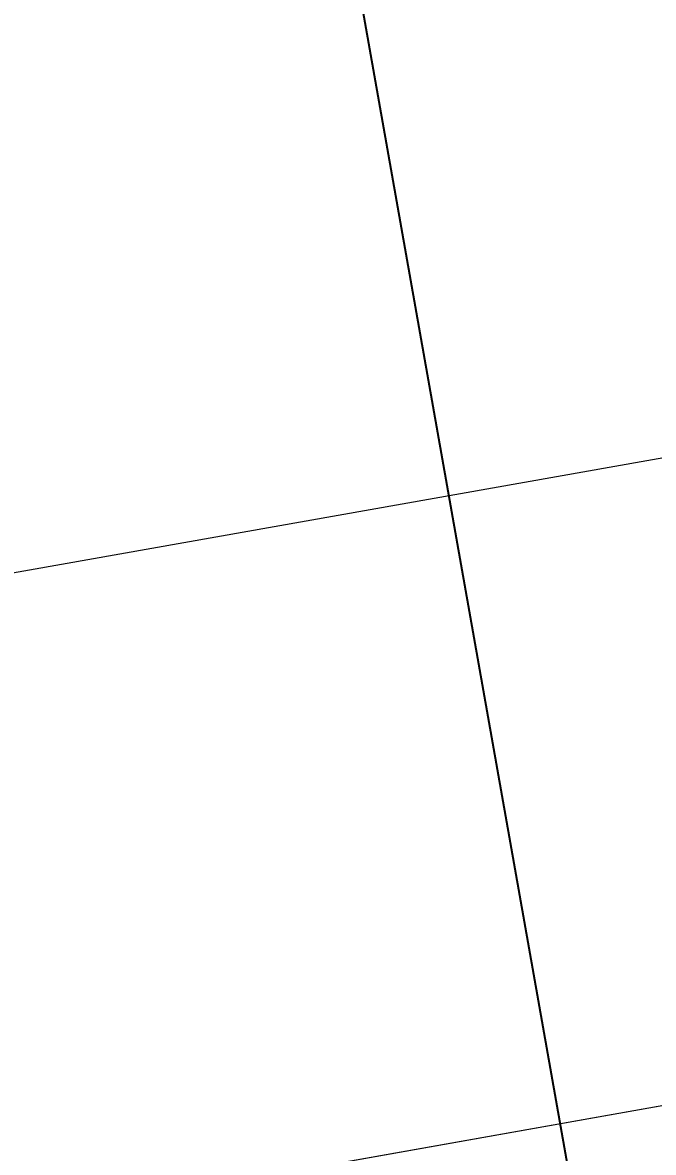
# Model space of a CAD drawing. Header units: millimetres. Extents: x 0 to 8967983, y -224399 to 13801.
# Drawn here: x 69211.58 to 69215.56, y -193730.43 to -193723.29 of the extents above; entities that cross this region are included whole.
import ezdxf
from ezdxf import colors
from ezdxf.entities.mleader import LeaderData, LeaderLine
from ezdxf.math import Vec2, Vec3

# ---------------------------------------------------------------- set-up
doc = ezdxf.new("R2010")
doc.units = ezdxf.units.MM
doc.header["$LTSCALE"] = 10
doc.layers.add('АР_Перегородки витражные', color=152, linetype='Continuous', lineweight=13)
doc.layers.add('Архитектура', color=251, linetype='Continuous')
doc.layers.get('0').off()
doc.layers.get('0').freeze()
doc.styles.add('ISOCPEUR', font='isocpeur.TTF', dxfattribs={"width": 0.7})

# ---------------------------------------------------------------- blocks, each defined once
blk = doc.blocks.new('_DOTSMALL')
at = {"color": 0, "linetype": 'ByBlock', "const_width": 0.5}
blk.add_lwpolyline([(-0.0625, 0, 1), (0.0625, 0, 1)], format="xyb", close=True, dxfattribs=at)
blk = doc.blocks.new('стойка витр.')
at = {"lineweight": 0, "ltscale": 100, "transparency": 33554687}
blk.add_lwpolyline([(-3.9536, -35.6512), (88.6152, -0.5483), (89.1814, 0.7095), (67.1847, 58.7163), (65.9269, 59.2824), (-26.6419, 24.1795)], dxfattribs=at)
blk.add_lwpolyline([(63.8118, 56.2637), (85.0735, 0.1949), (10.6309, -28.0344), (-10.6309, 28.0344)], close=True, dxfattribs=at)
blk = doc.blocks.new('A$Cf7573d2c')
at = {"color": 5, "lineweight": 0, "ltscale": 100, "transparency": 33554687}
blk.add_lwpolyline([(63.6511, -69.9274), (44.6751, 27.238), (43.5309, 28.0084), (-17.3563, 16.1173), (-18.1266, 14.9731), (0.8494, -82.1923)], dxfattribs=at)
blk.add_lwpolyline([(-15.5082, 12.3788), (43.3447, 23.8726), (58.605, -54.2666), (-0.2479, -65.7603)], close=True, dxfattribs=at)
at = {"layer": 'АР_Перегородки витражные', "rotation": 80.28340479355269}
blk.add_blockref('стойка витр.', (29.1786, -60.0134), dxfattribs=at)
blk = doc.blocks.new('A$Cec9b444d')
at = {"color": 241, "ltscale": 100, "true_color": 0xf7abae, "rotation": 359}
blk.add_blockref('A$Cf7573d2c', (-2406.3429, -6569.6697), dxfattribs=at)

msp = doc.modelspace()

# ---------------------------------------------------------------- linework, layer by layer
at = {"layer": 'Архитектура', "lineweight": 25, "transparency": 33554684}
msp.add_lwpolyline([(69293.3658, -193805.9063), (69276.0884, -193708.4245), (69274.9578, -193707.6343), (69213.8724, -193718.4609), (69213.0822, -193719.5916), (69230.3596, -193817.0733)], dxfattribs=at)
msp.add_lwpolyline([(69293.3658, -193805.9063), (69276.0884, -193708.4245), (69274.9578, -193707.6343), (69213.8724, -193718.4609), (69213.0822, -193719.5916), (69230.3596, -193817.0733)], dxfattribs=at)
msp.add_lwpolyline([(69293.3658, -193805.9063), (69276.0884, -193708.4245), (69274.9578, -193707.6343), (69213.8724, -193718.4609), (69213.0822, -193719.5916), (69230.3596, -193817.0733)], dxfattribs=at)
msp.add_lwpolyline([(69293.3658, -193805.9063), (69276.0884, -193708.4245), (69274.9578, -193707.6343), (69213.8724, -193718.4609), (69213.0822, -193719.5916), (69230.3596, -193817.0733)], dxfattribs=at)
msp.add_lwpolyline([(69293.3658, -193805.9063), (69276.0884, -193708.4245), (69274.9578, -193707.6343), (69213.8724, -193718.4609), (69213.0822, -193719.5916), (69230.3596, -193817.0733)], dxfattribs=at)
msp.add_lwpolyline([(69293.3658, -193805.9063), (69276.0884, -193708.4245), (69274.9578, -193707.6343), (69213.8724, -193718.4609), (69213.0822, -193719.5916), (69230.3596, -193817.0733)], dxfattribs=at)
msp.add_lwpolyline([(69293.3658, -193805.9063), (69276.0884, -193708.4245), (69274.9578, -193707.6343), (69213.8724, -193718.4609), (69213.0822, -193719.5916), (69230.3596, -193817.0733)], dxfattribs=at)
msp.add_lwpolyline([(69293.3658, -193805.9063), (69276.0884, -193708.4245), (69274.9578, -193707.6343), (69213.8724, -193718.4609), (69213.0822, -193719.5916), (69230.3596, -193817.0733)], dxfattribs=at)
msp.add_lwpolyline([(69293.3658, -193805.9063), (69276.0884, -193708.4245), (69274.9578, -193707.6343), (69213.8724, -193718.4609), (69213.0822, -193719.5916), (69230.3596, -193817.0733)], dxfattribs=at)
msp.add_lwpolyline([(69293.3658, -193805.9063), (69276.0884, -193708.4245), (69274.9578, -193707.6343), (69213.8724, -193718.4609), (69213.0822, -193719.5916), (69230.3596, -193817.0733)], dxfattribs=at)
msp.add_lwpolyline([(69293.3658, -193805.9063), (69276.0884, -193708.4245), (69274.9578, -193707.6343), (69213.8724, -193718.4609), (69213.0822, -193719.5916), (69230.3596, -193817.0733)], dxfattribs=at)
msp.add_lwpolyline([(69293.3658, -193805.9063), (69276.0884, -193708.4245), (69274.9578, -193707.6343), (69213.8724, -193718.4609), (69213.0822, -193719.5916), (69230.3596, -193817.0733)], dxfattribs=at)
msp.add_lwpolyline([(69293.3658, -193805.9063), (69276.0884, -193708.4245), (69274.9578, -193707.6343), (69213.8724, -193718.4609), (69213.0822, -193719.5916), (69230.3596, -193817.0733)], dxfattribs=at)
msp.add_lwpolyline([(69293.3658, -193805.9063), (69276.0884, -193708.4245), (69274.9578, -193707.6343), (69213.8724, -193718.4609), (69213.0822, -193719.5916), (69230.3596, -193817.0733)], dxfattribs=at)
msp.add_lwpolyline([(69293.3658, -193805.9063), (69276.0884, -193708.4245), (69274.9578, -193707.6343), (69213.8724, -193718.4609), (69213.0822, -193719.5916), (69230.3596, -193817.0733)], dxfattribs=at)
msp.add_lwpolyline([(69293.3658, -193805.9063), (69276.0884, -193708.4245), (69274.9578, -193707.6343), (69213.8724, -193718.4609), (69213.0822, -193719.5916), (69230.3596, -193817.0733)], dxfattribs=at)
msp.add_lwpolyline([(69293.3658, -193805.9063), (69276.0884, -193708.4245), (69274.9578, -193707.6343), (69213.8724, -193718.4609), (69213.0822, -193719.5916), (69230.3596, -193817.0733)], dxfattribs=at)
msp.add_lwpolyline([(69293.3658, -193805.9063), (69276.0884, -193708.4245), (69274.9578, -193707.6343), (69213.8724, -193718.4609), (69213.0822, -193719.5916), (69230.3596, -193817.0733)], dxfattribs=at)
msp.add_lwpolyline([(69293.3658, -193805.9063), (69276.0884, -193708.4245), (69274.9578, -193707.6343), (69213.8724, -193718.4609), (69213.0822, -193719.5916), (69230.3596, -193817.0733)], dxfattribs=at)
msp.add_lwpolyline([(69293.3658, -193805.9063), (69276.0884, -193708.4245), (69274.9578, -193707.6343), (69213.8724, -193718.4609), (69213.0822, -193719.5916), (69230.3596, -193817.0733)], dxfattribs=at)
msp.add_lwpolyline([(69293.3658, -193805.9063), (69276.0884, -193708.4245), (69274.9578, -193707.6343), (69213.8724, -193718.4609), (69213.0822, -193719.5916), (69230.3596, -193817.0733)], dxfattribs=at)
msp.add_lwpolyline([(69293.3658, -193805.9063), (69276.0884, -193708.4245), (69274.9578, -193707.6343), (69213.8724, -193718.4609), (69213.0822, -193719.5916), (69230.3596, -193817.0733)], dxfattribs=at)
msp.add_lwpolyline([(69293.3658, -193805.9063), (69276.0884, -193708.4245), (69274.9578, -193707.6343), (69213.8724, -193718.4609), (69213.0822, -193719.5916), (69230.3596, -193817.0733)], dxfattribs=at)
msp.add_lwpolyline([(69293.3658, -193805.9063), (69276.0884, -193708.4245), (69274.9578, -193707.6343), (69213.8724, -193718.4609), (69213.0822, -193719.5916), (69230.3596, -193817.0733)], dxfattribs=at)
msp.add_lwpolyline([(69293.3658, -193805.9063), (69276.0884, -193708.4245), (69274.9578, -193707.6343), (69213.8724, -193718.4609), (69213.0822, -193719.5916), (69230.3596, -193817.0733)], dxfattribs=at)
msp.add_lwpolyline([(69293.3658, -193805.9063), (69276.0884, -193708.4245), (69274.9578, -193707.6343), (69213.8724, -193718.4609), (69213.0822, -193719.5916), (69230.3596, -193817.0733)], dxfattribs=at)
msp.add_lwpolyline([(69293.3658, -193805.9063), (69276.0884, -193708.4245), (69274.9578, -193707.6343), (69213.8724, -193718.4609), (69213.0822, -193719.5916), (69230.3596, -193817.0733)], dxfattribs=at)
msp.add_lwpolyline([(69293.3658, -193805.9063), (69276.0884, -193708.4245), (69274.9578, -193707.6343), (69213.8724, -193718.4609), (69213.0822, -193719.5916), (69230.3596, -193817.0733)], dxfattribs=at)
msp.add_lwpolyline([(69293.3658, -193805.9063), (69276.0884, -193708.4245), (69274.9578, -193707.6343), (69213.8724, -193718.4609), (69213.0822, -193719.5916), (69230.3596, -193817.0733)], dxfattribs=at)
msp.add_lwpolyline([(69293.3658, -193805.9063), (69276.0884, -193708.4245), (69274.9578, -193707.6343), (69213.8724, -193718.4609), (69213.0822, -193719.5916), (69230.3596, -193817.0733)], dxfattribs=at)
msp.add_lwpolyline([(69293.3658, -193805.9063), (69276.0884, -193708.4245), (69274.9578, -193707.6343), (69213.8724, -193718.4609), (69213.0822, -193719.5916), (69230.3596, -193817.0733)], dxfattribs=at)
msp.add_lwpolyline([(69293.3658, -193805.9063), (69276.0884, -193708.4245), (69274.9578, -193707.6343), (69213.8724, -193718.4609), (69213.0822, -193719.5916), (69230.3596, -193817.0733)], dxfattribs=at)
msp.add_lwpolyline([(69293.3658, -193805.9063), (69276.0884, -193708.4245), (69274.9578, -193707.6343), (69213.8724, -193718.4609), (69213.0822, -193719.5916), (69230.3596, -193817.0733)], dxfattribs=at)
msp.add_lwpolyline([(69293.3658, -193805.9063), (69276.0884, -193708.4245), (69274.9578, -193707.6343), (69213.8724, -193718.4609), (69213.0822, -193719.5916), (69230.3596, -193817.0733)], dxfattribs=at)
msp.add_lwpolyline([(69293.3658, -193805.9063), (69276.0884, -193708.4245), (69274.9578, -193707.6343), (69213.8724, -193718.4609), (69213.0822, -193719.5916), (69230.3596, -193817.0733)], dxfattribs=at)
msp.add_lwpolyline([(69293.3658, -193805.9063), (69276.0884, -193708.4245), (69274.9578, -193707.6343), (69213.8724, -193718.4609), (69213.0822, -193719.5916), (69230.3596, -193817.0733)], dxfattribs=at)
msp.add_lwpolyline([(69293.3658, -193805.9063), (69276.0884, -193708.4245), (69274.9578, -193707.6343), (69213.8724, -193718.4609), (69213.0822, -193719.5916), (69230.3596, -193817.0733)], dxfattribs=at)
msp.add_lwpolyline([(69293.3658, -193805.9063), (69276.0884, -193708.4245), (69274.9578, -193707.6343), (69213.8724, -193718.4609), (69213.0822, -193719.5916), (69230.3596, -193817.0733)], dxfattribs=at)
msp.add_lwpolyline([(69293.3658, -193805.9063), (69276.0884, -193708.4245), (69274.9578, -193707.6343), (69213.8724, -193718.4609), (69213.0822, -193719.5916), (69230.3596, -193817.0733)], dxfattribs=at)
msp.add_lwpolyline([(69293.3658, -193805.9063), (69276.0884, -193708.4245), (69274.9578, -193707.6343), (69213.8724, -193718.4609), (69213.0822, -193719.5916), (69230.3596, -193817.0733)], dxfattribs=at)
msp.add_lwpolyline([(69293.3658, -193805.9063), (69276.0884, -193708.4245), (69274.9578, -193707.6343), (69213.8724, -193718.4609), (69213.0822, -193719.5916), (69230.3596, -193817.0733)], dxfattribs=at)
msp.add_lwpolyline([(69293.3658, -193805.9063), (69276.0884, -193708.4245), (69274.9578, -193707.6343), (69213.8724, -193718.4609), (69213.0822, -193719.5916), (69230.3596, -193817.0733)], dxfattribs=at)
msp.add_lwpolyline([(69293.3658, -193805.9063), (69276.0884, -193708.4245), (69274.9578, -193707.6343), (69213.8724, -193718.4609), (69213.0822, -193719.5916), (69230.3596, -193817.0733)], dxfattribs=at)
msp.add_lwpolyline([(69293.3658, -193805.9063), (69276.0884, -193708.4245), (69274.9578, -193707.6343), (69213.8724, -193718.4609), (69213.0822, -193719.5916), (69230.3596, -193817.0733)], dxfattribs=at)
msp.add_lwpolyline([(69293.3658, -193805.9063), (69276.0884, -193708.4245), (69274.9578, -193707.6343), (69213.8724, -193718.4609), (69213.0822, -193719.5916), (69230.3596, -193817.0733)], dxfattribs=at)
msp.add_lwpolyline([(69293.3658, -193805.9063), (69276.0884, -193708.4245), (69274.9578, -193707.6343), (69213.8724, -193718.4609), (69213.0822, -193719.5916), (69230.3596, -193817.0733)], dxfattribs=at)
msp.add_lwpolyline([(69293.3658, -193805.9063), (69276.0884, -193708.4245), (69274.9578, -193707.6343), (69213.8724, -193718.4609), (69213.0822, -193719.5916), (69230.3596, -193817.0733)], dxfattribs=at)
msp.add_lwpolyline([(69293.3658, -193805.9063), (69276.0884, -193708.4245), (69274.9578, -193707.6343), (69213.8724, -193718.4609), (69213.0822, -193719.5916), (69230.3596, -193817.0733)], dxfattribs=at)
msp.add_lwpolyline([(69293.3658, -193805.9063), (69276.0884, -193708.4245), (69274.9578, -193707.6343), (69213.8724, -193718.4609), (69213.0822, -193719.5916), (69230.3596, -193817.0733)], dxfattribs=at)
msp.add_lwpolyline([(69293.3658, -193805.9063), (69276.0884, -193708.4245), (69274.9578, -193707.6343), (69213.8724, -193718.4609), (69213.0822, -193719.5916), (69230.3596, -193817.0733)], dxfattribs=at)
msp.add_lwpolyline([(69293.3658, -193805.9063), (69276.0884, -193708.4245), (69274.9578, -193707.6343), (69213.8724, -193718.4609), (69213.0822, -193719.5916), (69230.3596, -193817.0733)], dxfattribs=at)
msp.add_lwpolyline([(69293.3658, -193805.9063), (69276.0884, -193708.4245), (69274.9578, -193707.6343), (69213.8724, -193718.4609), (69213.0822, -193719.5916), (69230.3596, -193817.0733)], dxfattribs=at)
msp.add_lwpolyline([(69293.3658, -193805.9063), (69276.0884, -193708.4245), (69274.9578, -193707.6343), (69213.8724, -193718.4609), (69213.0822, -193719.5916), (69230.3596, -193817.0733)], dxfattribs=at)
msp.add_lwpolyline([(69293.3658, -193805.9063), (69276.0884, -193708.4245), (69274.9578, -193707.6343), (69213.8724, -193718.4609), (69213.0822, -193719.5916), (69230.3596, -193817.0733)], dxfattribs=at)
msp.add_lwpolyline([(69293.3658, -193805.9063), (69276.0884, -193708.4245), (69274.9578, -193707.6343), (69213.8724, -193718.4609), (69213.0822, -193719.5916), (69230.3596, -193817.0733)], dxfattribs=at)
msp.add_lwpolyline([(69293.3658, -193805.9063), (69276.0884, -193708.4245), (69274.9578, -193707.6343), (69213.8724, -193718.4609), (69213.0822, -193719.5916), (69230.3596, -193817.0733)], dxfattribs=at)
msp.add_lwpolyline([(69293.3658, -193805.9063), (69276.0884, -193708.4245), (69274.9578, -193707.6343), (69213.8724, -193718.4609), (69213.0822, -193719.5916), (69230.3596, -193817.0733)], dxfattribs=at)
msp.add_lwpolyline([(69293.3658, -193805.9063), (69276.0884, -193708.4245), (69274.9578, -193707.6343), (69213.8724, -193718.4609), (69213.0822, -193719.5916), (69230.3596, -193817.0733)], dxfattribs=at)
msp.add_lwpolyline([(69293.3658, -193805.9063), (69276.0884, -193708.4245), (69274.9578, -193707.6343), (69213.8724, -193718.4609), (69213.0822, -193719.5916), (69230.3596, -193817.0733)], dxfattribs=at)
msp.add_lwpolyline([(69293.3658, -193805.9063), (69276.0884, -193708.4245), (69274.9578, -193707.6343), (69213.8724, -193718.4609), (69213.0822, -193719.5916), (69230.3596, -193817.0733)], dxfattribs=at)
msp.add_lwpolyline([(69293.3658, -193805.9063), (69276.0884, -193708.4245), (69274.9578, -193707.6343), (69213.8724, -193718.4609), (69213.0822, -193719.5916), (69230.3596, -193817.0733)], dxfattribs=at)
msp.add_lwpolyline([(69293.3658, -193805.9063), (69276.0884, -193708.4245), (69274.9578, -193707.6343), (69213.8724, -193718.4609), (69213.0822, -193719.5916), (69230.3596, -193817.0733)], dxfattribs=at)
msp.add_lwpolyline([(69293.3658, -193805.9063), (69276.0884, -193708.4245), (69274.9578, -193707.6343), (69213.8724, -193718.4609), (69213.0822, -193719.5916), (69230.3596, -193817.0733)], dxfattribs=at)
msp.add_lwpolyline([(69293.3658, -193805.9063), (69276.0884, -193708.4245), (69274.9578, -193707.6343), (69213.8724, -193718.4609), (69213.0822, -193719.5916), (69230.3596, -193817.0733)], dxfattribs=at)
msp.add_lwpolyline([(69293.3658, -193805.9063), (69276.0884, -193708.4245), (69274.9578, -193707.6343), (69213.8724, -193718.4609), (69213.0822, -193719.5916), (69230.3596, -193817.0733)], dxfattribs=at)
msp.add_lwpolyline([(69293.3658, -193805.9063), (69276.0884, -193708.4245), (69274.9578, -193707.6343), (69213.8724, -193718.4609), (69213.0822, -193719.5916), (69230.3596, -193817.0733)], dxfattribs=at)
msp.add_lwpolyline([(69293.3658, -193805.9063), (69276.0884, -193708.4245), (69274.9578, -193707.6343), (69213.8724, -193718.4609), (69213.0822, -193719.5916), (69230.3596, -193817.0733)], dxfattribs=at)
msp.add_lwpolyline([(69293.3658, -193805.9063), (69276.0884, -193708.4245), (69274.9578, -193707.6343), (69213.8724, -193718.4609), (69213.0822, -193719.5916), (69230.3596, -193817.0733)], dxfattribs=at)
msp.add_lwpolyline([(69293.3658, -193805.9063), (69276.0884, -193708.4245), (69274.9578, -193707.6343), (69213.8724, -193718.4609), (69213.0822, -193719.5916), (69230.3596, -193817.0733)], dxfattribs=at)
msp.add_lwpolyline([(69293.3658, -193805.9063), (69276.0884, -193708.4245), (69274.9578, -193707.6343), (69213.8724, -193718.4609), (69213.0822, -193719.5916), (69230.3596, -193817.0733)], dxfattribs=at)
msp.add_lwpolyline([(69293.3658, -193805.9063), (69276.0884, -193708.4245), (69274.9578, -193707.6343), (69213.8724, -193718.4609), (69213.0822, -193719.5916), (69230.3596, -193817.0733)], dxfattribs=at)
msp.add_lwpolyline([(69293.3658, -193805.9063), (69276.0884, -193708.4245), (69274.9578, -193707.6343), (69213.8724, -193718.4609), (69213.0822, -193719.5916), (69230.3596, -193817.0733)], dxfattribs=at)
msp.add_lwpolyline([(69293.3658, -193805.9063), (69276.0884, -193708.4245), (69274.9578, -193707.6343), (69213.8724, -193718.4609), (69213.0822, -193719.5916), (69230.3596, -193817.0733)], dxfattribs=at)
msp.add_lwpolyline([(69293.3658, -193805.9063), (69276.0884, -193708.4245), (69274.9578, -193707.6343), (69213.8724, -193718.4609), (69213.0822, -193719.5916), (69230.3596, -193817.0733)], dxfattribs=at)
msp.add_lwpolyline([(69293.3658, -193805.9063), (69276.0884, -193708.4245), (69274.9578, -193707.6343), (69213.8724, -193718.4609), (69213.0822, -193719.5916), (69230.3596, -193817.0733)], dxfattribs=at)
msp.add_lwpolyline([(69293.3658, -193805.9063), (69276.0884, -193708.4245), (69274.9578, -193707.6343), (69213.8724, -193718.4609), (69213.0822, -193719.5916), (69230.3596, -193817.0733)], dxfattribs=at)
msp.add_lwpolyline([(69293.3658, -193805.9063), (69276.0884, -193708.4245), (69274.9578, -193707.6343), (69213.8724, -193718.4609), (69213.0822, -193719.5916), (69230.3596, -193817.0733)], dxfattribs=at)
msp.add_lwpolyline([(69293.3658, -193805.9063), (69276.0884, -193708.4245), (69274.9578, -193707.6343), (69213.8724, -193718.4609), (69213.0822, -193719.5916), (69230.3596, -193817.0733)], dxfattribs=at)
msp.add_lwpolyline([(69293.3658, -193805.9063), (69276.0884, -193708.4245), (69274.9578, -193707.6343), (69213.8724, -193718.4609), (69213.0822, -193719.5916), (69230.3596, -193817.0733)], dxfattribs=at)
msp.add_lwpolyline([(69293.3658, -193805.9063), (69276.0884, -193708.4245), (69274.9578, -193707.6343), (69213.8724, -193718.4609), (69213.0822, -193719.5916), (69230.3596, -193817.0733)], dxfattribs=at)
msp.add_lwpolyline([(69293.3658, -193805.9063), (69276.0884, -193708.4245), (69274.9578, -193707.6343), (69213.8724, -193718.4609), (69213.0822, -193719.5916), (69230.3596, -193817.0733)], dxfattribs=at)
msp.add_lwpolyline([(69293.3658, -193805.9063), (69276.0884, -193708.4245), (69274.9578, -193707.6343), (69213.8724, -193718.4609), (69213.0822, -193719.5916), (69230.3596, -193817.0733)], dxfattribs=at)
msp.add_lwpolyline([(69293.3658, -193805.9063), (69276.0884, -193708.4245), (69274.9578, -193707.6343), (69213.8724, -193718.4609), (69213.0822, -193719.5916), (69230.3596, -193817.0733)], dxfattribs=at)
msp.add_lwpolyline([(69293.3658, -193805.9063), (69276.0884, -193708.4245), (69274.9578, -193707.6343), (69213.8724, -193718.4609), (69213.0822, -193719.5916), (69230.3596, -193817.0733)], dxfattribs=at)
msp.add_lwpolyline([(69293.3658, -193805.9063), (69276.0884, -193708.4245), (69274.9578, -193707.6343), (69213.8724, -193718.4609), (69213.0822, -193719.5916), (69230.3596, -193817.0733)], dxfattribs=at)
msp.add_lwpolyline([(69293.3658, -193805.9063), (69276.0884, -193708.4245), (69274.9578, -193707.6343), (69213.8724, -193718.4609), (69213.0822, -193719.5916), (69230.3596, -193817.0733)], dxfattribs=at)
msp.add_lwpolyline([(69293.3658, -193805.9063), (69276.0884, -193708.4245), (69274.9578, -193707.6343), (69213.8724, -193718.4609), (69213.0822, -193719.5916), (69230.3596, -193817.0733)], dxfattribs=at)
msp.add_lwpolyline([(69293.3658, -193805.9063), (69276.0884, -193708.4245), (69274.9578, -193707.6343), (69213.8724, -193718.4609), (69213.0822, -193719.5916), (69230.3596, -193817.0733)], dxfattribs=at)
msp.add_lwpolyline([(69293.3658, -193805.9063), (69276.0884, -193708.4245), (69274.9578, -193707.6343), (69213.8724, -193718.4609), (69213.0822, -193719.5916), (69230.3596, -193817.0733)], dxfattribs=at)
msp.add_lwpolyline([(69293.3658, -193805.9063), (69276.0884, -193708.4245), (69274.9578, -193707.6343), (69213.8724, -193718.4609), (69213.0822, -193719.5916), (69230.3596, -193817.0733)], dxfattribs=at)
msp.add_lwpolyline([(69293.3658, -193805.9063), (69276.0884, -193708.4245), (69274.9578, -193707.6343), (69213.8724, -193718.4609), (69213.0822, -193719.5916), (69230.3596, -193817.0733)], dxfattribs=at)
msp.add_lwpolyline([(69293.3658, -193805.9063), (69276.0884, -193708.4245), (69274.9578, -193707.6343), (69213.8724, -193718.4609), (69213.0822, -193719.5916), (69230.3596, -193817.0733)], dxfattribs=at)
msp.add_lwpolyline([(69293.3658, -193805.9063), (69276.0884, -193708.4245), (69274.9578, -193707.6343), (69213.8724, -193718.4609), (69213.0822, -193719.5916), (69230.3596, -193817.0733)], dxfattribs=at)
msp.add_lwpolyline([(69293.3658, -193805.9063), (69276.0884, -193708.4245), (69274.9578, -193707.6343), (69213.8724, -193718.4609), (69213.0822, -193719.5916), (69230.3596, -193817.0733)], dxfattribs=at)
msp.add_lwpolyline([(69293.3658, -193805.9063), (69276.0884, -193708.4245), (69274.9578, -193707.6343), (69213.8724, -193718.4609), (69213.0822, -193719.5916), (69230.3596, -193817.0733)], dxfattribs=at)
msp.add_lwpolyline([(69293.3658, -193805.9063), (69276.0884, -193708.4245), (69274.9578, -193707.6343), (69213.8724, -193718.4609), (69213.0822, -193719.5916), (69230.3596, -193817.0733)], dxfattribs=at)
msp.add_lwpolyline([(69293.3658, -193805.9063), (69276.0884, -193708.4245), (69274.9578, -193707.6343), (69213.8724, -193718.4609), (69213.0822, -193719.5916), (69230.3596, -193817.0733)], dxfattribs=at)
msp.add_lwpolyline([(69293.3658, -193805.9063), (69276.0884, -193708.4245), (69274.9578, -193707.6343), (69213.8724, -193718.4609), (69213.0822, -193719.5916), (69230.3596, -193817.0733)], dxfattribs=at)
msp.add_lwpolyline([(69293.3658, -193805.9063), (69276.0884, -193708.4245), (69274.9578, -193707.6343), (69213.8724, -193718.4609), (69213.0822, -193719.5916), (69230.3596, -193817.0733)], dxfattribs=at)
msp.add_lwpolyline([(69293.3658, -193805.9063), (69276.0884, -193708.4245), (69274.9578, -193707.6343), (69213.8724, -193718.4609), (69213.0822, -193719.5916), (69230.3596, -193817.0733)], dxfattribs=at)
msp.add_lwpolyline([(69293.3658, -193805.9063), (69276.0884, -193708.4245), (69274.9578, -193707.6343), (69213.8724, -193718.4609), (69213.0822, -193719.5916), (69230.3596, -193817.0733)], dxfattribs=at)
msp.add_lwpolyline([(69293.3658, -193805.9063), (69276.0884, -193708.4245), (69274.9578, -193707.6343), (69213.8724, -193718.4609), (69213.0822, -193719.5916), (69230.3596, -193817.0733)], dxfattribs=at)
msp.add_lwpolyline([(69293.3658, -193805.9063), (69276.0884, -193708.4245), (69274.9578, -193707.6343), (69213.8724, -193718.4609), (69213.0822, -193719.5916), (69230.3596, -193817.0733)], dxfattribs=at)
msp.add_lwpolyline([(69293.3658, -193805.9063), (69276.0884, -193708.4245), (69274.9578, -193707.6343), (69213.8724, -193718.4609), (69213.0822, -193719.5916), (69230.3596, -193817.0733)], dxfattribs=at)
msp.add_lwpolyline([(69293.3658, -193805.9063), (69276.0884, -193708.4245), (69274.9578, -193707.6343), (69213.8724, -193718.4609), (69213.0822, -193719.5916), (69230.3596, -193817.0733)], dxfattribs=at)
msp.add_lwpolyline([(69293.3658, -193805.9063), (69276.0884, -193708.4245), (69274.9578, -193707.6343), (69213.8724, -193718.4609), (69213.0822, -193719.5916), (69230.3596, -193817.0733)], dxfattribs=at)
msp.add_lwpolyline([(69293.3658, -193805.9063), (69276.0884, -193708.4245), (69274.9578, -193707.6343), (69213.8724, -193718.4609), (69213.0822, -193719.5916), (69230.3596, -193817.0733)], dxfattribs=at)
msp.add_lwpolyline([(69293.3658, -193805.9063), (69276.0884, -193708.4245), (69274.9578, -193707.6343), (69213.8724, -193718.4609), (69213.0822, -193719.5916), (69230.3596, -193817.0733)], dxfattribs=at)
msp.add_lwpolyline([(69293.3658, -193805.9063), (69276.0884, -193708.4245), (69274.9578, -193707.6343), (69213.8724, -193718.4609), (69213.0822, -193719.5916), (69230.3596, -193817.0733)], dxfattribs=at)
msp.add_lwpolyline([(69293.3658, -193805.9063), (69276.0884, -193708.4245), (69274.9578, -193707.6343), (69213.8724, -193718.4609), (69213.0822, -193719.5916), (69230.3596, -193817.0733)], dxfattribs=at)
msp.add_lwpolyline([(69293.3658, -193805.9063), (69276.0884, -193708.4245), (69274.9578, -193707.6343), (69213.8724, -193718.4609), (69213.0822, -193719.5916), (69230.3596, -193817.0733)], dxfattribs=at)
msp.add_lwpolyline([(69293.3658, -193805.9063), (69276.0884, -193708.4245), (69274.9578, -193707.6343), (69213.8724, -193718.4609), (69213.0822, -193719.5916), (69230.3596, -193817.0733)], dxfattribs=at)
msp.add_lwpolyline([(69293.3658, -193805.9063), (69276.0884, -193708.4245), (69274.9578, -193707.6343), (69213.8724, -193718.4609), (69213.0822, -193719.5916), (69230.3596, -193817.0733)], dxfattribs=at)
msp.add_lwpolyline([(69293.3658, -193805.9063), (69276.0884, -193708.4245), (69274.9578, -193707.6343), (69213.8724, -193718.4609), (69213.0822, -193719.5916), (69230.3596, -193817.0733)], dxfattribs=at)
msp.add_lwpolyline([(69293.3658, -193805.9063), (69276.0884, -193708.4245), (69274.9578, -193707.6343), (69213.8724, -193718.4609), (69213.0822, -193719.5916), (69230.3596, -193817.0733)], dxfattribs=at)
msp.add_lwpolyline([(69293.3658, -193805.9063), (69276.0884, -193708.4245), (69274.9578, -193707.6343), (69213.8724, -193718.4609), (69213.0822, -193719.5916), (69230.3596, -193817.0733)], dxfattribs=at)
msp.add_lwpolyline([(69293.3658, -193805.9063), (69276.0884, -193708.4245), (69274.9578, -193707.6343), (69213.8724, -193718.4609), (69213.0822, -193719.5916), (69230.3596, -193817.0733)], dxfattribs=at)
msp.add_lwpolyline([(69293.3658, -193805.9063), (69276.0884, -193708.4245), (69274.9578, -193707.6343), (69213.8724, -193718.4609), (69213.0822, -193719.5916), (69230.3596, -193817.0733)], dxfattribs=at)
msp.add_lwpolyline([(69293.3658, -193805.9063), (69276.0884, -193708.4245), (69274.9578, -193707.6343), (69213.8724, -193718.4609), (69213.0822, -193719.5916), (69230.3596, -193817.0733)], dxfattribs=at)
msp.add_lwpolyline([(69293.3658, -193805.9063), (69276.0884, -193708.4245), (69274.9578, -193707.6343), (69213.8724, -193718.4609), (69213.0822, -193719.5916), (69230.3596, -193817.0733)], dxfattribs=at)
msp.add_lwpolyline([(69293.3658, -193805.9063), (69276.0884, -193708.4245), (69274.9578, -193707.6343), (69213.8724, -193718.4609), (69213.0822, -193719.5916), (69230.3596, -193817.0733)], dxfattribs=at)
msp.add_lwpolyline([(69293.3658, -193805.9063), (69276.0884, -193708.4245), (69274.9578, -193707.6343), (69213.8724, -193718.4609), (69213.0822, -193719.5916), (69230.3596, -193817.0733)], dxfattribs=at)
msp.add_lwpolyline([(69293.3658, -193805.9063), (69276.0884, -193708.4245), (69274.9578, -193707.6343), (69213.8724, -193718.4609), (69213.0822, -193719.5916), (69230.3596, -193817.0733)], dxfattribs=at)
msp.add_lwpolyline([(69293.3658, -193805.9063), (69276.0884, -193708.4245), (69274.9578, -193707.6343), (69213.8724, -193718.4609), (69213.0822, -193719.5916), (69230.3596, -193817.0733)], dxfattribs=at)
msp.add_lwpolyline([(69293.3658, -193805.9063), (69276.0884, -193708.4245), (69274.9578, -193707.6343), (69213.8724, -193718.4609), (69213.0822, -193719.5916), (69230.3596, -193817.0733)], dxfattribs=at)
msp.add_lwpolyline([(69293.3658, -193805.9063), (69276.0884, -193708.4245), (69274.9578, -193707.6343), (69213.8724, -193718.4609), (69213.0822, -193719.5916), (69230.3596, -193817.0733)], dxfattribs=at)
msp.add_lwpolyline([(69293.3658, -193805.9063), (69276.0884, -193708.4245), (69274.9578, -193707.6343), (69213.8724, -193718.4609), (69213.0822, -193719.5916), (69230.3596, -193817.0733)], dxfattribs=at)
msp.add_lwpolyline([(69293.3658, -193805.9063), (69276.0884, -193708.4245), (69274.9578, -193707.6343), (69213.8724, -193718.4609), (69213.0822, -193719.5916), (69230.3596, -193817.0733)], dxfattribs=at)
msp.add_lwpolyline([(69293.3658, -193805.9063), (69276.0884, -193708.4245), (69274.9578, -193707.6343), (69213.8724, -193718.4609), (69213.0822, -193719.5916), (69230.3596, -193817.0733)], dxfattribs=at)
msp.add_lwpolyline([(69293.3658, -193805.9063), (69276.0884, -193708.4245), (69274.9578, -193707.6343), (69213.8724, -193718.4609), (69213.0822, -193719.5916), (69230.3596, -193817.0733)], dxfattribs=at)
msp.add_lwpolyline([(69293.3658, -193805.9063), (69276.0884, -193708.4245), (69274.9578, -193707.6343), (69213.8724, -193718.4609), (69213.0822, -193719.5916), (69230.3596, -193817.0733)], dxfattribs=at)
msp.add_lwpolyline([(69293.3658, -193805.9063), (69276.0884, -193708.4245), (69274.9578, -193707.6343), (69213.8724, -193718.4609), (69213.0822, -193719.5916), (69230.3596, -193817.0733)], dxfattribs=at)
msp.add_lwpolyline([(69293.3658, -193805.9063), (69276.0884, -193708.4245), (69274.9578, -193707.6343), (69213.8724, -193718.4609), (69213.0822, -193719.5916), (69230.3596, -193817.0733)], dxfattribs=at)
msp.add_lwpolyline([(69293.3658, -193805.9063), (69276.0884, -193708.4245), (69274.9578, -193707.6343), (69213.8724, -193718.4609), (69213.0822, -193719.5916), (69230.3596, -193817.0733)], dxfattribs=at)
msp.add_lwpolyline([(69293.3658, -193805.9063), (69276.0884, -193708.4245), (69274.9578, -193707.6343), (69213.8724, -193718.4609), (69213.0822, -193719.5916), (69230.3596, -193817.0733)], dxfattribs=at)
msp.add_lwpolyline([(69293.3658, -193805.9063), (69276.0884, -193708.4245), (69274.9578, -193707.6343), (69213.8724, -193718.4609), (69213.0822, -193719.5916), (69230.3596, -193817.0733)], dxfattribs=at)
msp.add_lwpolyline([(69293.3658, -193805.9063), (69276.0884, -193708.4245), (69274.9578, -193707.6343), (69213.8724, -193718.4609), (69213.0822, -193719.5916), (69230.3596, -193817.0733)], dxfattribs=at)
msp.add_lwpolyline([(69293.3658, -193805.9063), (69276.0884, -193708.4245), (69274.9578, -193707.6343), (69213.8724, -193718.4609), (69213.0822, -193719.5916), (69230.3596, -193817.0733)], dxfattribs=at)
msp.add_lwpolyline([(69293.3658, -193805.9063), (69276.0884, -193708.4245), (69274.9578, -193707.6343), (69213.8724, -193718.4609), (69213.0822, -193719.5916), (69230.3596, -193817.0733)], dxfattribs=at)
msp.add_lwpolyline([(69293.3658, -193805.9063), (69276.0884, -193708.4245), (69274.9578, -193707.6343), (69213.8724, -193718.4609), (69213.0822, -193719.5916), (69230.3596, -193817.0733)], dxfattribs=at)
msp.add_lwpolyline([(69293.3658, -193805.9063), (69276.0884, -193708.4245), (69274.9578, -193707.6343), (69213.8724, -193718.4609), (69213.0822, -193719.5916), (69230.3596, -193817.0733)], dxfattribs=at)
msp.add_lwpolyline([(69293.3658, -193805.9063), (69276.0884, -193708.4245), (69274.9578, -193707.6343), (69213.8724, -193718.4609), (69213.0822, -193719.5916), (69230.3596, -193817.0733)], dxfattribs=at)
msp.add_lwpolyline([(69293.3658, -193805.9063), (69276.0884, -193708.4245), (69274.9578, -193707.6343), (69213.8724, -193718.4609), (69213.0822, -193719.5916), (69230.3596, -193817.0733)], dxfattribs=at)
msp.add_lwpolyline([(69293.3658, -193805.9063), (69276.0884, -193708.4245), (69274.9578, -193707.6343), (69213.8724, -193718.4609), (69213.0822, -193719.5916), (69230.3596, -193817.0733)], dxfattribs=at)
msp.add_lwpolyline([(69293.3658, -193805.9063), (69276.0884, -193708.4245), (69274.9578, -193707.6343), (69213.8724, -193718.4609), (69213.0822, -193719.5916), (69230.3596, -193817.0733)], dxfattribs=at)
msp.add_lwpolyline([(69293.3658, -193805.9063), (69276.0884, -193708.4245), (69274.9578, -193707.6343), (69213.8724, -193718.4609), (69213.0822, -193719.5916), (69230.3596, -193817.0733)], dxfattribs=at)
msp.add_lwpolyline([(69293.3658, -193805.9063), (69276.0884, -193708.4245), (69274.9578, -193707.6343), (69213.8724, -193718.4609), (69213.0822, -193719.5916), (69230.3596, -193817.0733)], dxfattribs=at)
msp.add_lwpolyline([(69293.3658, -193805.9063), (69276.0884, -193708.4245), (69274.9578, -193707.6343), (69213.8724, -193718.4609), (69213.0822, -193719.5916), (69230.3596, -193817.0733)], dxfattribs=at)
msp.add_lwpolyline([(69293.3658, -193805.9063), (69276.0884, -193708.4245), (69274.9578, -193707.6343), (69213.8724, -193718.4609), (69213.0822, -193719.5916), (69230.3596, -193817.0733)], dxfattribs=at)
msp.add_lwpolyline([(69293.3658, -193805.9063), (69276.0884, -193708.4245), (69274.9578, -193707.6343), (69213.8724, -193718.4609), (69213.0822, -193719.5916), (69230.3596, -193817.0733)], dxfattribs=at)
msp.add_lwpolyline([(69293.3658, -193805.9063), (69276.0884, -193708.4245), (69274.9578, -193707.6343), (69213.8724, -193718.4609), (69213.0822, -193719.5916), (69230.3596, -193817.0733)], dxfattribs=at)
msp.add_lwpolyline([(69293.3658, -193805.9063), (69276.0884, -193708.4245), (69274.9578, -193707.6343), (69213.8724, -193718.4609), (69213.0822, -193719.5916), (69230.3596, -193817.0733)], dxfattribs=at)
msp.add_lwpolyline([(69293.3658, -193805.9063), (69276.0884, -193708.4245), (69274.9578, -193707.6343), (69213.8724, -193718.4609), (69213.0822, -193719.5916), (69230.3596, -193817.0733)], dxfattribs=at)
msp.add_lwpolyline([(69293.3658, -193805.9063), (69276.0884, -193708.4245), (69274.9578, -193707.6343), (69213.8724, -193718.4609), (69213.0822, -193719.5916), (69230.3596, -193817.0733)], dxfattribs=at)
msp.add_lwpolyline([(69293.3658, -193805.9063), (69276.0884, -193708.4245), (69274.9578, -193707.6343), (69213.8724, -193718.4609), (69213.0822, -193719.5916), (69230.3596, -193817.0733)], dxfattribs=at)
msp.add_lwpolyline([(69293.3658, -193805.9063), (69276.0884, -193708.4245), (69274.9578, -193707.6343), (69213.8724, -193718.4609), (69213.0822, -193719.5916), (69230.3596, -193817.0733)], dxfattribs=at)
msp.add_lwpolyline([(69293.3658, -193805.9063), (69276.0884, -193708.4245), (69274.9578, -193707.6343), (69213.8724, -193718.4609), (69213.0822, -193719.5916), (69230.3596, -193817.0733)], dxfattribs=at)
msp.add_lwpolyline([(69293.3658, -193805.9063), (69276.0884, -193708.4245), (69274.9578, -193707.6343), (69213.8724, -193718.4609), (69213.0822, -193719.5916), (69230.3596, -193817.0733)], dxfattribs=at)
msp.add_lwpolyline([(69293.3658, -193805.9063), (69276.0884, -193708.4245), (69274.9578, -193707.6343), (69213.8724, -193718.4609), (69213.0822, -193719.5916), (69230.3596, -193817.0733)], dxfattribs=at)
msp.add_lwpolyline([(69293.3658, -193805.9063), (69276.0884, -193708.4245), (69274.9578, -193707.6343), (69213.8724, -193718.4609), (69213.0822, -193719.5916), (69230.3596, -193817.0733)], dxfattribs=at)
msp.add_lwpolyline([(69293.3658, -193805.9063), (69276.0884, -193708.4245), (69274.9578, -193707.6343), (69213.8724, -193718.4609), (69213.0822, -193719.5916), (69230.3596, -193817.0733)], dxfattribs=at)
msp.add_lwpolyline([(69293.3658, -193805.9063), (69276.0884, -193708.4245), (69274.9578, -193707.6343), (69213.8724, -193718.4609), (69213.0822, -193719.5916), (69230.3596, -193817.0733)], dxfattribs=at)
msp.add_lwpolyline([(69293.3658, -193805.9063), (69276.0884, -193708.4245), (69274.9578, -193707.6343), (69213.8724, -193718.4609), (69213.0822, -193719.5916), (69230.3596, -193817.0733)], dxfattribs=at)
msp.add_lwpolyline([(69293.3658, -193805.9063), (69276.0884, -193708.4245), (69274.9578, -193707.6343), (69213.8724, -193718.4609), (69213.0822, -193719.5916), (69230.3596, -193817.0733)], dxfattribs=at)
msp.add_lwpolyline([(69293.3658, -193805.9063), (69276.0884, -193708.4245), (69274.9578, -193707.6343), (69213.8724, -193718.4609), (69213.0822, -193719.5916), (69230.3596, -193817.0733)], dxfattribs=at)
msp.add_lwpolyline([(69293.3658, -193805.9063), (69276.0884, -193708.4245), (69274.9578, -193707.6343), (69213.8724, -193718.4609), (69213.0822, -193719.5916), (69230.3596, -193817.0733)], dxfattribs=at)
msp.add_lwpolyline([(69293.3658, -193805.9063), (69276.0884, -193708.4245), (69274.9578, -193707.6343), (69213.8724, -193718.4609), (69213.0822, -193719.5916), (69230.3596, -193817.0733)], dxfattribs=at)
msp.add_lwpolyline([(69293.3658, -193805.9063), (69276.0884, -193708.4245), (69274.9578, -193707.6343), (69213.8724, -193718.4609), (69213.0822, -193719.5916), (69230.3596, -193817.0733)], dxfattribs=at)
msp.add_lwpolyline([(69293.3658, -193805.9063), (69276.0884, -193708.4245), (69274.9578, -193707.6343), (69213.8724, -193718.4609), (69213.0822, -193719.5916), (69230.3596, -193817.0733)], dxfattribs=at)
msp.add_lwpolyline([(69293.3658, -193805.9063), (69276.0884, -193708.4245), (69274.9578, -193707.6343), (69213.8724, -193718.4609), (69213.0822, -193719.5916), (69230.3596, -193817.0733)], dxfattribs=at)
msp.add_lwpolyline([(69293.3658, -193805.9063), (69276.0884, -193708.4245), (69274.9578, -193707.6343), (69213.8724, -193718.4609), (69213.0822, -193719.5916), (69230.3596, -193817.0733)], dxfattribs=at)
msp.add_lwpolyline([(69293.3658, -193805.9063), (69276.0884, -193708.4245), (69274.9578, -193707.6343), (69213.8724, -193718.4609), (69213.0822, -193719.5916), (69230.3596, -193817.0733)], dxfattribs=at)
msp.add_lwpolyline([(69293.3658, -193805.9063), (69276.0884, -193708.4245), (69274.9578, -193707.6343), (69213.8724, -193718.4609), (69213.0822, -193719.5916), (69230.3596, -193817.0733)], dxfattribs=at)
msp.add_lwpolyline([(69293.3658, -193805.9063), (69276.0884, -193708.4245), (69274.9578, -193707.6343), (69213.8724, -193718.4609), (69213.0822, -193719.5916), (69230.3596, -193817.0733)], dxfattribs=at)
msp.add_lwpolyline([(69293.3658, -193805.9063), (69276.0884, -193708.4245), (69274.9578, -193707.6343), (69213.8724, -193718.4609), (69213.0822, -193719.5916), (69230.3596, -193817.0733)], dxfattribs=at)
msp.add_lwpolyline([(69293.3658, -193805.9063), (69276.0884, -193708.4245), (69274.9578, -193707.6343), (69213.8724, -193718.4609), (69213.0822, -193719.5916), (69230.3596, -193817.0733)], dxfattribs=at)
msp.add_lwpolyline([(69293.3658, -193805.9063), (69276.0884, -193708.4245), (69274.9578, -193707.6343), (69213.8724, -193718.4609), (69213.0822, -193719.5916), (69230.3596, -193817.0733)], dxfattribs=at)
msp.add_lwpolyline([(69293.3658, -193805.9063), (69276.0884, -193708.4245), (69274.9578, -193707.6343), (69213.8724, -193718.4609), (69213.0822, -193719.5916), (69230.3596, -193817.0733)], dxfattribs=at)
msp.add_lwpolyline([(69293.3658, -193805.9063), (69276.0884, -193708.4245), (69274.9578, -193707.6343), (69213.8724, -193718.4609), (69213.0822, -193719.5916), (69230.3596, -193817.0733)], dxfattribs=at)
msp.add_lwpolyline([(69293.3658, -193805.9063), (69276.0884, -193708.4245), (69274.9578, -193707.6343), (69213.8724, -193718.4609), (69213.0822, -193719.5916), (69230.3596, -193817.0733)], dxfattribs=at)
msp.add_lwpolyline([(69293.3658, -193805.9063), (69276.0884, -193708.4245), (69274.9578, -193707.6343), (69213.8724, -193718.4609), (69213.0822, -193719.5916), (69230.3596, -193817.0733)], dxfattribs=at)
msp.add_lwpolyline([(69293.3658, -193805.9063), (69276.0884, -193708.4245), (69274.9578, -193707.6343), (69213.8724, -193718.4609), (69213.0822, -193719.5916), (69230.3596, -193817.0733)], dxfattribs=at)
msp.add_lwpolyline([(69293.3658, -193805.9063), (69276.0884, -193708.4245), (69274.9578, -193707.6343), (69213.8724, -193718.4609), (69213.0822, -193719.5916), (69230.3596, -193817.0733)], dxfattribs=at)
msp.add_lwpolyline([(69293.3658, -193805.9063), (69276.0884, -193708.4245), (69274.9578, -193707.6343), (69213.8724, -193718.4609), (69213.0822, -193719.5916), (69230.3596, -193817.0733)], dxfattribs=at)
msp.add_lwpolyline([(69293.3658, -193805.9063), (69276.0884, -193708.4245), (69274.9578, -193707.6343), (69213.8724, -193718.4609), (69213.0822, -193719.5916), (69230.3596, -193817.0733)], dxfattribs=at)
msp.add_lwpolyline([(69293.3658, -193805.9063), (69276.0884, -193708.4245), (69274.9578, -193707.6343), (69213.8724, -193718.4609), (69213.0822, -193719.5916), (69230.3596, -193817.0733)], dxfattribs=at)
msp.add_lwpolyline([(69293.3658, -193805.9063), (69276.0884, -193708.4245), (69274.9578, -193707.6343), (69213.8724, -193718.4609), (69213.0822, -193719.5916), (69230.3596, -193817.0733)], dxfattribs=at)
msp.add_lwpolyline([(69293.3658, -193805.9063), (69276.0884, -193708.4245), (69274.9578, -193707.6343), (69213.8724, -193718.4609), (69213.0822, -193719.5916), (69230.3596, -193817.0733)], dxfattribs=at)
msp.add_lwpolyline([(69293.3658, -193805.9063), (69276.0884, -193708.4245), (69274.9578, -193707.6343), (69213.8724, -193718.4609), (69213.0822, -193719.5916), (69230.3596, -193817.0733)], dxfattribs=at)
msp.add_lwpolyline([(69293.3658, -193805.9063), (69276.0884, -193708.4245), (69274.9578, -193707.6343), (69213.8724, -193718.4609), (69213.0822, -193719.5916), (69230.3596, -193817.0733)], dxfattribs=at)
msp.add_lwpolyline([(69293.3658, -193805.9063), (69276.0884, -193708.4245), (69274.9578, -193707.6343), (69213.8724, -193718.4609), (69213.0822, -193719.5916), (69230.3596, -193817.0733)], dxfattribs=at)
msp.add_lwpolyline([(69293.3658, -193805.9063), (69276.0884, -193708.4245), (69274.9578, -193707.6343), (69213.8724, -193718.4609), (69213.0822, -193719.5916), (69230.3596, -193817.0733)], dxfattribs=at)
msp.add_lwpolyline([(69293.3658, -193805.9063), (69276.0884, -193708.4245), (69274.9578, -193707.6343), (69213.8724, -193718.4609), (69213.0822, -193719.5916), (69230.3596, -193817.0733)], dxfattribs=at)
msp.add_lwpolyline([(69293.3658, -193805.9063), (69276.0884, -193708.4245), (69274.9578, -193707.6343), (69213.8724, -193718.4609), (69213.0822, -193719.5916), (69230.3596, -193817.0733)], dxfattribs=at)
msp.add_lwpolyline([(69293.3658, -193805.9063), (69276.0884, -193708.4245), (69274.9578, -193707.6343), (69213.8724, -193718.4609), (69213.0822, -193719.5916), (69230.3596, -193817.0733)], dxfattribs=at)
msp.add_lwpolyline([(69293.3658, -193805.9063), (69276.0884, -193708.4245), (69274.9578, -193707.6343), (69213.8724, -193718.4609), (69213.0822, -193719.5916), (69230.3596, -193817.0733)], dxfattribs=at)
msp.add_lwpolyline([(69293.3658, -193805.9063), (69276.0884, -193708.4245), (69274.9578, -193707.6343), (69213.8724, -193718.4609), (69213.0822, -193719.5916), (69230.3596, -193817.0733)], dxfattribs=at)
msp.add_lwpolyline([(69293.3658, -193805.9063), (69276.0884, -193708.4245), (69274.9578, -193707.6343), (69213.8724, -193718.4609), (69213.0822, -193719.5916), (69230.3596, -193817.0733)], dxfattribs=at)
msp.add_lwpolyline([(69293.3658, -193805.9063), (69276.0884, -193708.4245), (69274.9578, -193707.6343), (69213.8724, -193718.4609), (69213.0822, -193719.5916), (69230.3596, -193817.0733)], dxfattribs=at)
msp.add_lwpolyline([(69293.3658, -193805.9063), (69276.0884, -193708.4245), (69274.9578, -193707.6343), (69213.8724, -193718.4609), (69213.0822, -193719.5916), (69230.3596, -193817.0733)], dxfattribs=at)
msp.add_lwpolyline([(69293.3658, -193805.9063), (69276.0884, -193708.4245), (69274.9578, -193707.6343), (69213.8724, -193718.4609), (69213.0822, -193719.5916), (69230.3596, -193817.0733)], dxfattribs=at)
msp.add_lwpolyline([(69293.3658, -193805.9063), (69276.0884, -193708.4245), (69274.9578, -193707.6343), (69213.8724, -193718.4609), (69213.0822, -193719.5916), (69230.3596, -193817.0733)], dxfattribs=at)
msp.add_lwpolyline([(69293.3658, -193805.9063), (69276.0884, -193708.4245), (69274.9578, -193707.6343), (69213.8724, -193718.4609), (69213.0822, -193719.5916), (69230.3596, -193817.0733)], dxfattribs=at)
msp.add_lwpolyline([(69293.3658, -193805.9063), (69276.0884, -193708.4245), (69274.9578, -193707.6343), (69213.8724, -193718.4609), (69213.0822, -193719.5916), (69230.3596, -193817.0733)], dxfattribs=at)
msp.add_lwpolyline([(69293.3658, -193805.9063), (69276.0884, -193708.4245), (69274.9578, -193707.6343), (69213.8724, -193718.4609), (69213.0822, -193719.5916), (69230.3596, -193817.0733)], dxfattribs=at)
msp.add_lwpolyline([(69293.3658, -193805.9063), (69276.0884, -193708.4245), (69274.9578, -193707.6343), (69213.8724, -193718.4609), (69213.0822, -193719.5916), (69230.3596, -193817.0733)], dxfattribs=at)
msp.add_lwpolyline([(69293.3658, -193805.9063), (69276.0884, -193708.4245), (69274.9578, -193707.6343), (69213.8724, -193718.4609), (69213.0822, -193719.5916), (69230.3596, -193817.0733)], dxfattribs=at)
msp.add_lwpolyline([(69293.3658, -193805.9063), (69276.0884, -193708.4245), (69274.9578, -193707.6343), (69213.8724, -193718.4609), (69213.0822, -193719.5916), (69230.3596, -193817.0733)], dxfattribs=at)
msp.add_lwpolyline([(69293.3658, -193805.9063), (69276.0884, -193708.4245), (69274.9578, -193707.6343), (69213.8724, -193718.4609), (69213.0822, -193719.5916), (69230.3596, -193817.0733)], dxfattribs=at)
msp.add_lwpolyline([(69293.3658, -193805.9063), (69276.0884, -193708.4245), (69274.9578, -193707.6343), (69213.8724, -193718.4609), (69213.0822, -193719.5916), (69230.3596, -193817.0733)], dxfattribs=at)
msp.add_lwpolyline([(69293.3658, -193805.9063), (69276.0884, -193708.4245), (69274.9578, -193707.6343), (69213.8724, -193718.4609), (69213.0822, -193719.5916), (69230.3596, -193817.0733)], dxfattribs=at)
msp.add_lwpolyline([(69293.3658, -193805.9063), (69276.0884, -193708.4245), (69274.9578, -193707.6343), (69213.8724, -193718.4609), (69213.0822, -193719.5916), (69230.3596, -193817.0733)], dxfattribs=at)
msp.add_lwpolyline([(69293.3658, -193805.9063), (69276.0884, -193708.4245), (69274.9578, -193707.6343), (69213.8724, -193718.4609), (69213.0822, -193719.5916), (69230.3596, -193817.0733)], dxfattribs=at)
msp.add_lwpolyline([(69293.3658, -193805.9063), (69276.0884, -193708.4245), (69274.9578, -193707.6343), (69213.8724, -193718.4609), (69213.0822, -193719.5916), (69230.3596, -193817.0733)], dxfattribs=at)
msp.add_lwpolyline([(69293.3658, -193805.9063), (69276.0884, -193708.4245), (69274.9578, -193707.6343), (69213.8724, -193718.4609), (69213.0822, -193719.5916), (69230.3596, -193817.0733)], dxfattribs=at)
msp.add_lwpolyline([(69293.3658, -193805.9063), (69276.0884, -193708.4245), (69274.9578, -193707.6343), (69213.8724, -193718.4609), (69213.0822, -193719.5916), (69230.3596, -193817.0733)], dxfattribs=at)
msp.add_lwpolyline([(69293.3658, -193805.9063), (69276.0884, -193708.4245), (69274.9578, -193707.6343), (69213.8724, -193718.4609), (69213.0822, -193719.5916), (69230.3596, -193817.0733)], dxfattribs=at)
msp.add_lwpolyline([(69293.3658, -193805.9063), (69276.0884, -193708.4245), (69274.9578, -193707.6343), (69213.8724, -193718.4609), (69213.0822, -193719.5916), (69230.3596, -193817.0733)], dxfattribs=at)
msp.add_lwpolyline([(69293.3658, -193805.9063), (69276.0884, -193708.4245), (69274.9578, -193707.6343), (69213.8724, -193718.4609), (69213.0822, -193719.5916), (69230.3596, -193817.0733)], dxfattribs=at)
msp.add_lwpolyline([(69293.3658, -193805.9063), (69276.0884, -193708.4245), (69274.9578, -193707.6343), (69213.8724, -193718.4609), (69213.0822, -193719.5916), (69230.3596, -193817.0733)], dxfattribs=at)
msp.add_lwpolyline([(69293.3658, -193805.9063), (69276.0884, -193708.4245), (69274.9578, -193707.6343), (69213.8724, -193718.4609), (69213.0822, -193719.5916), (69230.3596, -193817.0733)], dxfattribs=at)
msp.add_lwpolyline([(69293.3658, -193805.9063), (69276.0884, -193708.4245), (69274.9578, -193707.6343), (69213.8724, -193718.4609), (69213.0822, -193719.5916), (69230.3596, -193817.0733)], dxfattribs=at)
msp.add_lwpolyline([(69293.3658, -193805.9063), (69276.0884, -193708.4245), (69274.9578, -193707.6343), (69213.8724, -193718.4609), (69213.0822, -193719.5916), (69230.3596, -193817.0733)], dxfattribs=at)
msp.add_lwpolyline([(69293.3658, -193805.9063), (69276.0884, -193708.4245), (69274.9578, -193707.6343), (69213.8724, -193718.4609), (69213.0822, -193719.5916), (69230.3596, -193817.0733)], dxfattribs=at)
msp.add_lwpolyline([(69293.3658, -193805.9063), (69276.0884, -193708.4245), (69274.9578, -193707.6343), (69213.8724, -193718.4609), (69213.0822, -193719.5916), (69230.3596, -193817.0733)], dxfattribs=at)
msp.add_arc((68711.0138, -184296.962), 9778.6546, 272.59254797, 356.63539137, dxfattribs=at)

# ---------------------------------------------------------------- block references
msp.add_blockref('A$Cec9b444d', (71593.4534, -187180.8688), dxfattribs=at)

# ---------------------------------------------------------------- leaders
ml = msp.add_multileader_mtext('Standard', dxfattribs=at)
ml.set_content('{\\W0.8;-2,250}', color=256, style='ISOCPEUR')
ml.set_leader_properties(color=256, linetype='Continuous', lineweight=-1)
ml.set_arrow_properties(name='DOTSMALL')
ml.build(insert=Vec2(0, 0))
ml.multileader.update_dxf_attribs({"has_text_frame": 1, "text_left_attachment_type": 4, "text_right_attachment_type": 4, "dogleg_length": 100, "arrow_head_size": 180})
ctx = ml.context
ctx.base_point, ctx.char_height, ctx.arrow_head_size, ctx.landing_gap_size, ctx.plane_origin = Vec3(69101.2114, -196521.6173), 250, 180, 50, Vec3(68896.0912, -197241.9183)
ctx.left_attachment, ctx.right_attachment = 4, 4
notes = []
notes.append((ctx, [(0, (0, 0, 0), (0, 0), (1, 0), 1, [])]))
ctx.mtext.insert, ctx.mtext.width, ctx.mtext.defined_height, ctx.mtext.line_spacing_style, ctx.mtext.flow_direction = Vec3(69151.2114, -196188.284), 769.988959, 343.8884, 2, 5
ml = msp.add_multileader_mtext('Standard', dxfattribs=at)
ml.set_content('%%P0,000', color=256, style='ISOCPEUR')
ml.set_leader_properties(color=256, linetype='Continuous', lineweight=-1)
ml.set_arrow_properties(name='DOTSMALL')
ml.build(insert=Vec2(0, 0))
ml.multileader.update_dxf_attribs({"has_text_frame": 1, "text_left_attachment_type": 4, "text_right_attachment_type": 4, "dogleg_length": 100, "arrow_head_size": 180})
ctx = ml.context
ctx.base_point, ctx.char_height, ctx.arrow_head_size, ctx.landing_gap_size, ctx.plane_origin = Vec3(75855.8628, -202520.9245), 250, 180, 50, Vec3(72784.7811, -204110.4731)
ctx.left_attachment, ctx.right_attachment = 4, 4
notes.append((ctx, [(0, (0, 0, 0), (0, 0), (1, 0), 1, [])]))
ctx.mtext.insert, ctx.mtext.width, ctx.mtext.line_spacing_style, ctx.mtext.flow_direction = Vec3(75905.8628, -202187.5912), 852.697031, 2, 5
ml = msp.add_multileader_mtext('Standard', dxfattribs=at)
ml.set_content('%%P0,000', color=256, style='ISOCPEUR')
ml.set_leader_properties(color=256, linetype='Continuous', lineweight=-1)
ml.set_arrow_properties(name='DOTSMALL')
ml.build(insert=Vec2(0, 0))
ml.multileader.update_dxf_attribs({"has_text_frame": 1, "text_left_attachment_type": 4, "text_right_attachment_type": 4, "dogleg_length": 100, "arrow_head_size": 180})
ctx = ml.context
ctx.base_point, ctx.char_height, ctx.arrow_head_size, ctx.landing_gap_size, ctx.plane_origin = Vec3(73396.0999, -204238.7608), 250, 180, 50, Vec3(70277.2997, -203473.5771)
ctx.left_attachment, ctx.right_attachment = 4, 4
notes.append((ctx, [(0, (0, 0, 0), (0, 0), (1, 0), 1, [])]))
ctx.mtext.insert, ctx.mtext.width, ctx.mtext.line_spacing_style, ctx.mtext.flow_direction = Vec3(73446.0999, -203905.4275), 852.697031, 2, 5
ml = msp.add_multileader_mtext('Standard', dxfattribs=at)
ml.set_content('Л.3', color=256, style='ISOCPEUR')
ml.set_leader_properties(color=256, linetype='Continuous', lineweight=-1)
ml.set_arrow_properties(name='DOTSMALL')
ml.build(insert=Vec2(0, 0))
ml.multileader.update_dxf_attribs({"has_text_frame": 1, "text_left_attachment_type": 4, "text_right_attachment_type": 4, "dogleg_length": 100, "arrow_head_size": 180})
ctx = ml.context
ctx.base_point, ctx.char_height, ctx.arrow_head_size, ctx.landing_gap_size, ctx.plane_origin = Vec3(73917.9374, -204990.7275), 250, 180, 50, Vec3(98695.6392, -215170.2204)
ctx.left_attachment, ctx.right_attachment = 4, 4
notes.append((ctx, [(0, (0, 0, 0), (0, 0), (1, 0), 1, [])]))
ctx.mtext.insert, ctx.mtext.width, ctx.mtext.line_spacing_style, ctx.mtext.flow_direction = Vec3(73967.9374, -204657.3942), 852.697031, 2, 5
for ctx, leaders in notes:
    for number, flags, end, landing, length, lines in leaders:
        leader = LeaderData()
        leader.index, (leader.has_last_leader_line, leader.has_dogleg_vector, leader.attachment_direction) = number, flags
        leader.last_leader_point, leader.dogleg_vector, leader.dogleg_length = Vec3(end), Vec3(landing), length
        for number, points, colour, breaks in lines:
            line = LeaderLine()
            line.index, line.vertices, line.color, line.breaks = number, Vec3.list(points), colors.encode_raw_color(colour), breaks
            leader.lines.append(line)
        ctx.leaders.append(leader)

doc.saveas('drawing.dxf')
